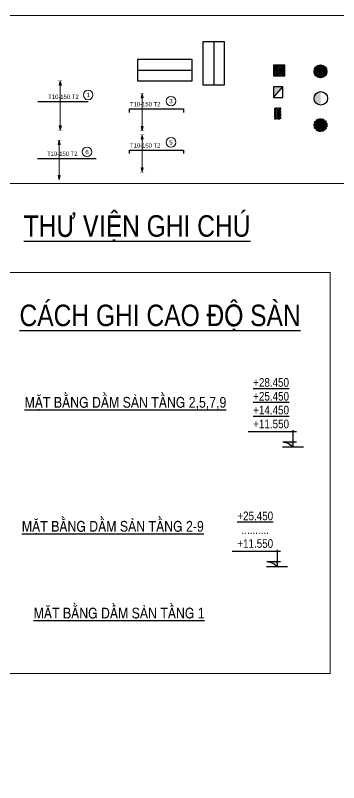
# Model space of a CAD drawing. Header units: millimetres. Extents: x -360107 to 123116000, y -52137 to 86044500.
# Drawn here: x -261476 to -246409, y 113694 to 149464 of the extents above; entities that cross this region are included whole.
import ezdxf
from ezdxf.enums import TextEntityAlignment as Align

# ---------------------------------------------------------------- set-up
doc = ezdxf.new("R2010")
doc.units = ezdxf.units.MM
doc.header["$LTSCALE"] = 100
doc.header["$MEASUREMENT"] = 0
doc.linetypes.add('DASHEDX2', pattern=[1.5, 1, -0.5])
for name, color, linetype in [('02-GB-Col', 2, 'Continuous'), ('03-GB-Col-under', 221, 'DASHEDX2'), ('05-GB-Hatch', 8, 'Continuous'), ('10-GB-Text', 4, 'Continuous'), ('11-GB-Cao Do', 7, 'Continuous'), ('14-GB-Rebar-X', 201, 'Continuous'), ('15-GB-Rebar-Y', 5, 'Continuous'), ('GB_StripA', 1, 'Continuous'), ('GB_StripB', 3, 'Continuous'), ('GB_WidthStripA', 1, 'Continuous'), ('GB_WidthStripB', 3, 'Continuous')]:
    doc.layers.add(name, color=color, linetype=linetype)
doc.layers.add('12-GB-Ky Hieu', color=232, linetype='Continuous', lineweight=13)
doc.layers.add('13-GB-Dgc', color=253, linetype='Continuous', lineweight=15)
doc.styles.add('02-GB-VNI-Helve', font='VNI-Helve-Condense.TTF')
doc.styles.add('VNI-Helve', font='VNI-Helve-Condense.TTF')

# ---------------------------------------------------------------- blocks, each defined once
blk = doc.blocks.new('CAO DO DAM 2')
at = {"layer": '11-GB-Cao Do'}
h = blk.add_hatch(color=7, dxfattribs=at)
edge = h.paths.add_edge_path()
edge.add_line((405.4, -120), (522.7, -120))
edge.add_line((522.7, -120), (522.7, -180))
edge.add_ellipse((390.5, -293.8), major_axis=(-0.1, 174.5), ratio=1, start_angle=-49.29549, end_angle=-4.9248)
at = {"layer": '11-GB-Cao Do', "color": 7}
for p, q in [((0, 0), (562.7, 0)), ((522.7, 16.7), (522.7, -180)), ((405.4, -120), (562.7, -120)), ((645.7, -180), (399.7, -180))]:
    blk.add_line(p, q, dxfattribs=at)
at = {"layer": '11-GB-Cao Do', "color": 7, "extrusion": (0, 0, -1)}
blk.add_ellipse((390.5, -293.8), major_axis=(0, 174.5), ratio=1, start_param=0.085793, end_param=0.860207, dxfattribs=at)
at = {"layer": '11-GB-Cao Do', "color": 7, "style": '02-GB-VNI-Helve'}
for tag, p in [('5', (268.6, 734.3)), ('4', (268.6, 573.2)), ('3', (268.6, 412.1)), ('1', (268.6, 251.1)), ('2', (268.6, 90))]:
    blk.add_attdef(tag, text='', height=100, dxfattribs=at).set_placement(p, align=Align.MIDDLE)
blk = doc.blocks.new('*U145')
at = {"layer": '13-GB-Dgc'}
h = blk.add_hatch(color=256, dxfattribs=at)
h.paths.add_polyline_path([(0, 760), (50, 760), (0, 960)])
h.paths.add_polyline_path([(0, 960), (-50, 760), (0, 760)])
h = blk.add_hatch(color=256, dxfattribs=at)
h.paths.add_polyline_path([(0, -1140), (50, -1140), (0, -1340)])
h.paths.add_polyline_path([(0, -1340), (-50, -1140), (0, -1140)])
blk.add_line((-1040, 0), (1300, 0))
blk.add_line((0, 960), (0, -1340), dxfattribs=at)
at = {"layer": '13-GB-Dgc', "const_width": 5}
for points in [[(100, 960), (-100, 960)], [(100, -1340), (-100, -1340)]]:
    blk.add_lwpolyline(points, dxfattribs=at)
at = {"layer": '13-GB-Dgc'}
for points in [[(50, 760), (0, 960), (-50, 760)], [(50, -1140), (0, -1340), (-50, -1140)]]:
    blk.add_lwpolyline(points, close=True, dxfattribs=at)
at = {"layer": '13-GB-Dgc', "const_width": 30}
blk.add_lwpolyline([(-15, 0, 1), (15, 0, 1)], format="xyb", close=True, dxfattribs=at)
at = {"layer": '13-GB-Dgc'}
blk.add_circle((1301, 305), 224, dxfattribs=at)
at = {"layer": '10-GB-Text', "color": 141, "style": '02-GB-VNI-Helve'}
blk.add_attdef('1', text='', height=200, dxfattribs=at).set_placement((1302, 305), align=Align.MIDDLE_CENTER)
at = {"layer": '10-GB-Text', "color": 71, "style": '02-GB-VNI-Helve', "flags": 8}
blk.add_attdef('2', text='', height=200, dxfattribs=at).set_placement((-560, 218), align=Align.MIDDLE_LEFT)
blk = doc.blocks.new('*U99')
at = {"layer": '13-GB-Dgc'}
h = blk.add_hatch(color=256, dxfattribs=at)
h.paths.add_polyline_path([(0, 510), (50, 510), (0, 710)])
h.paths.add_polyline_path([(0, 710), (-50, 510), (0, 510)])
h = blk.add_hatch(color=256, dxfattribs=at)
h.paths.add_polyline_path([(0, -830), (50, -830), (0, -1030)])
h.paths.add_polyline_path([(0, -1030), (-50, -830), (0, -830)])
blk.add_lwpolyline([(-585, -170), (-585, 0), (1935, 0), (1935, -170)])
blk.add_line((0, 710), (0, -1030), dxfattribs=at)
at = {"layer": '13-GB-Dgc', "const_width": 20}
for points in [[(100, 710), (-100, 710)], [(100, -1030), (-100, -1030)]]:
    blk.add_lwpolyline(points, dxfattribs=at)
at = {"layer": '13-GB-Dgc'}
for points in [[(50, 510), (0, 710), (-50, 510)], [(50, -830), (0, -1030), (-50, -830)]]:
    blk.add_lwpolyline(points, close=True, dxfattribs=at)
at = {"layer": '13-GB-Dgc', "const_width": 30}
blk.add_lwpolyline([(-15, 0, 1), (15, 0, 1)], format="xyb", close=True, dxfattribs=at)
at = {"layer": '13-GB-Dgc'}
blk.add_circle((1349, 356), 224, dxfattribs=at)
at = {"layer": '10-GB-Text', "color": 141, "style": 'VNI-Helve', "flags": 8}
blk.add_attdef('1', text='', height=200, dxfattribs=at).set_placement((1347, 356), align=Align.MIDDLE_CENTER)
at = {"layer": '10-GB-Text', "color": 71, "style": 'VNI-Helve', "flags": 8}
blk.add_attdef('2', text='', height=200, dxfattribs=at).set_placement((-562, 213), align=Align.MIDDLE_LEFT)
blk = doc.blocks.new('*U267')
at = {"layer": '13-GB-Dgc'}
h = blk.add_hatch(color=256, dxfattribs=at)
h.paths.add_polyline_path([(0, 650), (50, 650), (0, 850)])
h.paths.add_polyline_path([(0, 850), (-50, 650), (0, 650)])
h = blk.add_hatch(color=256, dxfattribs=at)
h.paths.add_polyline_path([(0, -800), (50, -800), (0, -1000)])
h.paths.add_polyline_path([(0, -1000), (-50, -800), (0, -800)])
blk.add_line((-1010, 0), (1730, 0))
blk.add_line((0, 850), (0, -1000), dxfattribs=at)
at = {"layer": '13-GB-Dgc', "const_width": 5}
for points in [[(100, 850), (-100, 850)], [(100, -1000), (-100, -1000)]]:
    blk.add_lwpolyline(points, dxfattribs=at)
at = {"layer": '13-GB-Dgc'}
for points in [[(50, 650), (0, 850), (-50, 650)], [(50, -800), (0, -1000), (-50, -800)]]:
    blk.add_lwpolyline(points, close=True, dxfattribs=at)
at = {"layer": '13-GB-Dgc', "const_width": 30}
blk.add_lwpolyline([(-15, 0, 1), (15, 0, 1)], format="xyb", close=True, dxfattribs=at)
at = {"layer": '13-GB-Dgc'}
blk.add_circle((1301, 305), 224, dxfattribs=at)
at = {"layer": '10-GB-Text', "color": 141, "style": '02-GB-VNI-Helve'}
blk.add_attdef('1', text='', height=200, dxfattribs=at).set_placement((1302, 305), align=Align.MIDDLE_CENTER)
at = {"layer": '10-GB-Text', "color": 71, "style": '02-GB-VNI-Helve', "flags": 8}
blk.add_attdef('2', text='', height=200, dxfattribs=at).set_placement((-560, 218), align=Align.MIDDLE_LEFT)
blk = doc.blocks.new('*U64')
at = {"layer": '13-GB-Dgc'}
h = blk.add_hatch(color=256, dxfattribs=at)
h.paths.add_polyline_path([(0, 510), (50, 510), (0, 710)])
h.paths.add_polyline_path([(0, 710), (-50, 510), (0, 510)])
h = blk.add_hatch(color=256, dxfattribs=at)
h.paths.add_polyline_path([(0, -830), (50, -830), (0, -1030)])
h.paths.add_polyline_path([(0, -1030), (-50, -830), (0, -830)])
blk.add_lwpolyline([(-585, -170), (-585, 0), (1935, 0), (1935, -170)])
blk.add_line((0, 710), (0, -1030), dxfattribs=at)
at = {"layer": '13-GB-Dgc', "const_width": 20}
for points in [[(100, 710), (-100, 710)], [(100, -1030), (-100, -1030)]]:
    blk.add_lwpolyline(points, dxfattribs=at)
at = {"layer": '13-GB-Dgc'}
for points in [[(50, 510), (0, 710), (-50, 510)], [(50, -830), (0, -1030), (-50, -830)]]:
    blk.add_lwpolyline(points, close=True, dxfattribs=at)
at = {"layer": '13-GB-Dgc', "const_width": 30}
blk.add_lwpolyline([(-15, 0, 1), (15, 0, 1)], format="xyb", close=True, dxfattribs=at)
at = {"layer": '13-GB-Dgc'}
blk.add_circle((1349, 356), 224, dxfattribs=at)
at = {"layer": '10-GB-Text', "color": 141, "style": 'VNI-Helve', "flags": 8}
blk.add_attdef('1', text='', height=200, dxfattribs=at).set_placement((1347, 356), align=Align.MIDDLE_CENTER)
at = {"layer": '10-GB-Text', "color": 71, "style": 'VNI-Helve', "flags": 8}
blk.add_attdef('2', text='', height=200, dxfattribs=at).set_placement((-562, 213), align=Align.MIDDLE_LEFT)
blk = doc.blocks.new('*U148')
at = {"layer": 'GB_StripA', "color": 4}
blk.add_lwpolyline([(-441751, 620744), (-439209, 620744)], dxfattribs=at)
at = {"layer": 'GB_WidthStripA'}
blk.add_lwpolyline([(-441751, 620244), (-439209, 620244), (-439209, 621244), (-441751, 621244)], close=True, dxfattribs=at)
blk = doc.blocks.new('*U149')
at = {"layer": 'GB_StripB', "color": 4}
blk.add_lwpolyline([(-437035, 624328), (-437035, 622328)], dxfattribs=at)
at = {"layer": 'GB_WidthStripB'}
blk.add_lwpolyline([(-437535, 622328), (-436535, 622328), (-436535, 624328), (-437535, 624328)], close=True, dxfattribs=at)
blk = doc.blocks.new('*U207')
at = {"layer": '05-GB-Hatch'}
h = blk.add_hatch(dxfattribs=at)
h.set_pattern_fill('ANSI37', color=256, scale=20)
h.set_pattern_definition([(45, (126.78, 300), (-44.901, 44.901), []), (135, (126.78, 300), (-44.901, -44.901), [])])
h.paths.add_polyline_path([(527, 500), (0, 500), (0, 0), (527, 0)])
at = {"layer": '02-GB-Col', "ltscale": 0.5}
blk.add_lwpolyline([(527, 500), (0, 500), (0, 0), (527, 0)], close=True, dxfattribs=at)
blk = doc.blocks.new('*U161')
at = {"layer": '05-GB-Hatch'}
h = blk.add_hatch(dxfattribs=at)
h.set_pattern_fill('DOTS', color=256, scale=10)
h.set_pattern_definition([(0, (-100, 300), (7.9375, 15.875), [0, -15.875])])
h.paths.add_polyline_path([(300, 500), (0, 500), (0, 0), (300, 0)])
at = {"layer": '03-GB-Col-under'}
blk.add_lwpolyline([(300, 500), (0, 500), (0, 0), (300, 0)], close=True, dxfattribs=at)
blk = doc.blocks.new('*U162')
at = {"layer": '05-GB-Hatch'}
h = blk.add_hatch(color=256, dxfattribs=at)
h.dxf.hatch_style = 1
h.paths.add_polyline_path([(0, 500), (0, 0), (436, 500)])
at = {"layer": '02-GB-Col', "ltscale": 0.5}
blk.add_lwpolyline([(436, 500), (0, 500), (0, 0), (436, 0)], close=True, dxfattribs=at)
at = {"layer": '05-GB-Hatch'}
blk.add_line((0, 0), (436, 500), dxfattribs=at)
blk = doc.blocks.new('*U163')
at = {"layer": '05-GB-Hatch'}
h = blk.add_hatch(dxfattribs=at)
h.set_pattern_fill('ANSI37', color=256, scale=500)
h.paths.add_polyline_path([(-300, 0, 1), (300, 0, 1)])
at = {"layer": '02-GB-Col', "ltscale": 0.5}
blk.add_circle((0, 0), 300, dxfattribs=at)
blk = doc.blocks.new('*U166')
at = {"layer": '05-GB-Hatch'}
h = blk.add_hatch(color=256, dxfattribs=at)
h.dxf.hatch_style = 1
h.paths.add_polyline_path([(14, 314, 0.414214), (-300, 0, 0.414214), (14, -314)])
at = {"layer": '02-GB-Col', "ltscale": 0.5}
blk.add_circle((14, 0), 314, dxfattribs=at)
blk = doc.blocks.new('*U165')
at = {"layer": '05-GB-Hatch'}
h = blk.add_hatch(dxfattribs=at)
h.set_pattern_fill('DOTS', color=256, scale=200)
h.set_pattern_definition([(0, (481423.908, -448777.149), (6.25, 12.5), [0, -12.5])])
edge = h.paths.add_edge_path()
edge.add_arc((0, 0), 300, 0, 360)
at = {"layer": '03-GB-Col-under'}
blk.add_circle((0, 0), 300, dxfattribs=at)

msp = doc.modelspace()

# ---------------------------------------------------------------- linework, layer by layer
at = {"layer": '12-GB-Ky Hieu'}
for points in [[(-297468, 149463.6), (-211650, 149463.6), (-211650, 141624.2), (-297468, 141624.2)], [(-246799.1, 137468.9), (-263850.8, 137468.9), (-263850.8, 118780.4), (-246799.1, 118780.4)]]:
    msp.add_lwpolyline(points, close=True, dxfattribs=at)
msp.add_lwpolyline([(-211716.2, 86926.9), (-211716.2, 141624.2), (-357957.5, 141624.2), (-357957.5, 86926.9)], dxfattribs=at)

# ---------------------------------------------------------------- block references
at = {"ltscale": 5}
for name, p in [('*U207', (-249438.5, 146646.1)), ('*U162', (-249438.5, 145638.6)), ('*U161', (-249405.9, 144634.3))]:
    msp.add_blockref(name, p, dxfattribs=at)
for name, p in [('*U163', (-247254.6, 146851.4)), ('*U166', (-247254.6, 145592.3)), ('*U165', (-247254.6, 144346.5))]:
    msp.add_blockref(name, p)
at = {"layer": '11-GB-Cao Do'}
ref = msp.add_blockref('CAO DO DAM 2', (-250631.2, 130057.6), dxfattribs=dict(at, xscale=4, yscale=4, zscale=4))
ref.add_attrib('1', '%%U+14.450', dxfattribs={"color": 7, "height": 400, "style": 'VNI-Helve'}).set_placement((-249556.8, 131061.9), align=Align.MIDDLE)
ref.add_attrib('2', '+11.550', dxfattribs={"color": 7, "height": 400, "style": 'VNI-Helve'}).set_placement((-249556.8, 130417.6), align=Align.MIDDLE)
ref.add_attrib('3', '%%U+25.450', dxfattribs={"color": 7, "height": 400, "style": 'VNI-Helve'}).set_placement((-249556.8, 131706.1), align=Align.MIDDLE)
ref.add_attrib('4', '%%U+28.450', dxfattribs={"color": 7, "height": 400, "style": 'VNI-Helve'}).set_placement((-249556.8, 132350.4), align=Align.MIDDLE)
ref = msp.add_blockref('CAO DO DAM 2', (-251370.5, 124481.5), dxfattribs=dict(at, xscale=4, yscale=4, zscale=4))
ref.add_attrib('1', '..........', dxfattribs={"color": 7, "height": 400, "style": 'VNI-Helve'}).set_placement((-250296.1, 125485.8), align=Align.MIDDLE)
ref.add_attrib('2', '+11.550', dxfattribs={"color": 7, "height": 400, "style": 'VNI-Helve'}).set_placement((-250296.1, 124841.5), align=Align.MIDDLE)
ref.add_attrib('3', '%%U+25.450', dxfattribs={"color": 7, "height": 400, "style": 'VNI-Helve'}).set_placement((-250296.1, 126130.1), align=Align.MIDDLE)
at = {"layer": '14-GB-Rebar-X'}
for name, p, values in [('*U64', (-255569.8, 143185.9), {'1': '5', '2': 'T10-150 T2'}), ('*U267', (-259435.9, 142792.7), {'1': '6', '2': 'T10-150 T2'})]:
    msp.add_blockref(name, p, dxfattribs=at).add_auto_attribs(values)
at = {"layer": '15-GB-Rebar-Y'}
for name, p, values in [('*U145', (-259382.5, 145449.6), {'1': '1', '2': 'T10-150 T2'}), ('*U99', (-255569.8, 145109.6), {'1': '3', '2': 'T10-150 T2'})]:
    msp.add_blockref(name, p, dxfattribs=at).add_auto_attribs(values)
at = {"layer": 'GB_StripA'}
for name, p in [('*U149', (184804, -476097.7)), ('*U148', (185973.7, -473834.1))]:
    msp.add_blockref(name, p, dxfattribs=at)

# ---------------------------------------------------------------- texts
at = {"layer": '10-GB-Text', "color": 2, "style": 'VNI-Helve'}
for s, p in [('%%UTHÖ VIEÄN GHI CHUÙ', (-255804.8, 139144.1)), ('%%UCAÙCH GHI CAO ÑOÄ SAØN', (-254730.8, 134977.7))]:
    msp.add_text(s, height=1000, rotation=360, dxfattribs=at).set_placement(p, align=Align.CENTER)
at = {"layer": '10-GB-Text', "color": 1, "style": 'VNI-Helve'}
for s, p in [('%%UMAËT BAÈNG DAÀM SAØN TAÀNG 2,5,7,9', (-256343.8, 131173.4)), ('%%UMAËT BAÈNG DAÀM SAØN TAÀNG 2-9', (-256933.4, 125393.4)), ('%%UMAËT BAÈNG DAÀM SAØN TAÀNG 1', (-256639, 121348.2))]:
    msp.add_text(s, height=500, rotation=360, dxfattribs=at).set_placement(p, align=Align.CENTER)

doc.saveas('drawing.dxf')
